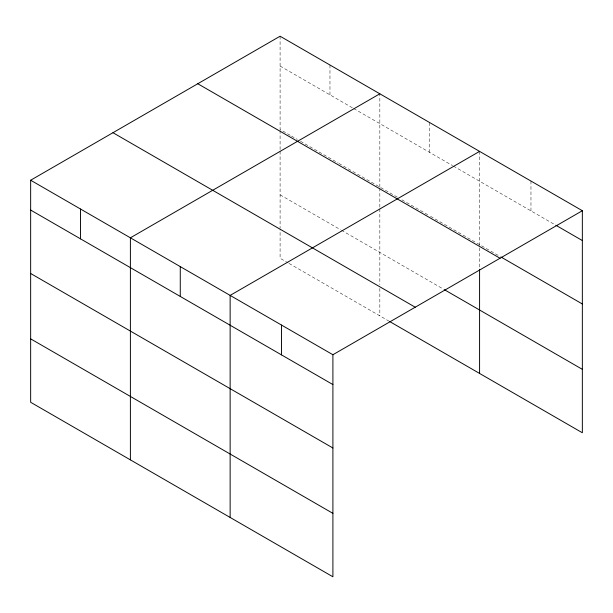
<?xml version="1.0" encoding="UTF-8"?>
<svg xmlns="http://www.w3.org/2000/svg" width="613" height="613" viewBox="0 0 613 613"><rect width="100%" height="100%" fill="white"/><g stroke="black" fill="none" stroke-linecap="round" stroke-linejoin="round"><path stroke-width="0.46" stroke-dasharray="3.06 2.3" d="M280.095 36.213L280.095 129.473L290.723 135.611M379.838 187.065L379.838 93.797M280.095 66.043L352.858 108.057M353.678 108.524L452.601 165.64M453.421 166.115L555.003 224.756M291.543 136.086L297.267 139.389M300.531 141.281L338.146 162.989M338.958 163.464L397.829 197.447M401.913 199.807L429.713 215.86M430.525 216.328L500.3 256.609M280.095 194.834L340.598 229.76M341.41 230.235L443.613 289.236M288.271 262.985L280.095 258.265L280.095 228.917M289.091 263.46L388.834 321.043M530.965 181.05L530.965 210.88M479.581 151.388L479.581 269.276M429.713 122.592L429.713 152.422M379.838 188.007L379.838 207.899M379.838 208.849L379.838 284.608M379.838 288.394L379.838 315.848M329.97 65.009L329.97 94.839M280.095 130.423L280.095 150.315M280.095 151.265L280.095 227.967"/><path stroke-width="0.92" d="M389.653 321.519L582.35 432.77L582.35 210.719L280.095 36.213L30.65 180.23L30.65 402.281L332.905 576.787L332.905 354.735L30.65 180.23M379.838 93.797L130.393 237.813L130.393 459.865M479.581 151.388L230.136 295.405L230.136 517.456M332.905 354.735L582.35 210.719M555.83 225.239L582.35 240.549M501.127 257.092L582.35 303.979M197.777 83.736L500.032 258.242M444.425 289.711L582.35 369.34M112.968 132.707L415.223 307.213M30.65 210.06L332.905 384.566M30.65 273.49L332.905 447.996M30.65 338.851L332.905 513.357M479.581 269.276L479.581 373.44M281.52 325.066L281.52 354.896M180.268 266.609L180.268 296.439M80.525 209.025L80.525 238.855"/></g></svg>
